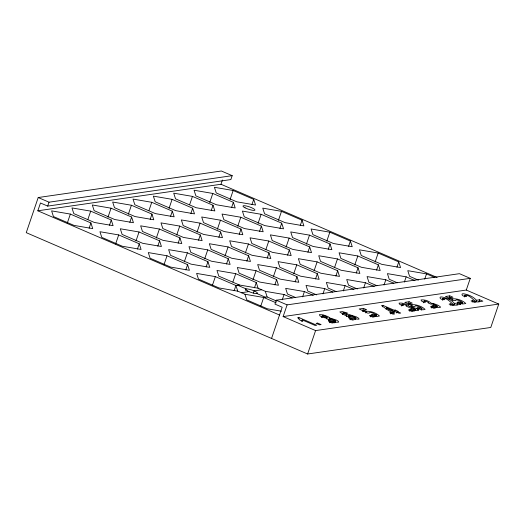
<?xml version="1.0" encoding="UTF-8"?>
<svg xmlns="http://www.w3.org/2000/svg" width="525" height="525" viewBox="0 0 525 525"><rect width="100%" height="100%" fill="white"/><g stroke="black" fill="none" stroke-linecap="round" stroke-linejoin="round"><path stroke-width="0.79" d="M279.517 315.026L37.833 210.794L40.484 202.991L47.703 206.102L230.862 179.57L232.188 175.665L221.366 170.999L38.207 197.531L26.25 232.66L307.617 354.001L490.777 327.469L498.75 304.054L466.285 290.049L283.126 316.582L287.109 304.874L470.269 278.342L466.285 290.049M47.703 206.102L49.028 202.197L232.188 175.665M67.285 223.092L70.357 214.082L90.917 222.954L92.735 228.611L73.992 225.402L53.432 216.536L51.614 210.879L70.357 214.082M87.892 219.391L90.707 211.135L111.267 220.001L113.085 225.665L94.343 222.456L73.782 213.59L71.964 207.926L90.707 211.135M89.125 228.204L90.917 222.954M107.993 217.199L111.057 208.189L131.618 217.055L133.435 222.718L114.693 219.509L94.132 210.643L92.315 204.98L111.057 208.189M109.476 225.258L111.267 220.001M115.625 243.941L118.689 234.931L139.256 243.797L141.074 249.46L122.332 246.251L101.771 237.385L99.953 231.722L118.689 234.931M128.343 214.246L131.407 205.242L151.968 214.108L153.786 219.765L135.043 216.562L114.483 207.69L112.665 202.033L131.407 205.242M129.833 222.311L131.618 217.055M135.975 240.988L139.046 231.984L159.607 240.85L161.424 246.507L142.682 243.305L122.122 234.432L120.304 228.775L139.046 231.984M148.949 210.551L151.758 202.296L172.318 211.162L174.143 216.818L155.4 213.609L134.833 204.743L133.015 199.087L151.758 202.296M137.465 249.053L139.256 243.797M150.183 219.365L151.968 214.108M156.325 238.042L159.397 229.038L179.957 237.904L181.775 243.561L163.032 240.352L142.472 231.486L140.654 225.829L159.397 229.038M169.043 208.353L172.108 199.343L192.668 208.215L194.493 213.872L175.75 210.663L155.183 201.797L153.366 196.133L172.108 199.343M157.815 246.107L159.607 240.85M170.533 216.412L172.318 211.162M163.964 264.784L167.029 255.78L187.589 264.646L189.413 270.303L170.671 267.094L150.111 258.228L148.286 252.571L167.029 255.78M176.682 235.095L179.747 226.085L200.307 234.957L202.125 240.614L183.382 237.405L162.822 228.539L161.004 222.882L179.747 226.085M189.65 204.652L192.458 196.396L213.019 205.262L214.843 210.925L196.101 207.716L175.54 198.85L173.716 193.187L192.458 196.396M178.165 243.154L179.957 237.904M190.883 213.465L192.668 208.215M184.314 261.837L187.379 252.827L207.946 261.699L209.764 267.356L191.021 264.147L170.461 255.281L168.637 249.624L187.379 252.827M197.032 232.148L200.097 223.138L220.657 232.004L222.475 237.668L203.733 234.458L183.173 225.593L181.355 219.929L200.097 223.138M185.804 269.902L187.589 264.646M209.744 202.453L212.809 193.449L233.376 202.315L235.193 207.972L216.451 204.77L195.891 195.897L194.066 190.24L212.809 193.449M198.516 240.207L200.307 234.957M211.234 210.518L213.019 205.262M37.833 210.794L220.986 184.262L222.436 180.003M204.665 258.891L207.729 249.88L228.296 258.746L230.114 264.41L211.372 261.201L190.811 252.335L188.987 246.671L207.729 249.88M217.383 229.195L220.448 220.192L241.008 229.058L242.826 234.721L224.083 231.512L203.523 222.639L201.705 216.982L220.448 220.192M206.154 266.949L207.946 261.699M230.094 199.507L233.159 190.503L253.726 199.369L255.544 205.026L236.801 201.817L216.241 192.951L214.423 187.294L233.159 190.503M218.866 237.261L220.657 232.004M231.584 207.572L233.376 202.315M212.303 285.633L215.368 276.623L235.928 285.488L239.361 284.996L258.097 288.205L265.315 291.316L284.058 294.525L292.136 298.003M225.015 255.938L228.086 246.934L248.647 255.8L250.464 261.463L231.722 258.254L211.162 249.388L209.344 243.725L228.086 246.934M237.733 226.249L240.798 217.245L261.358 226.111L263.176 231.768L244.44 228.559L223.873 219.693L222.055 214.036L240.798 217.245M226.505 264.003L228.296 258.746M239.223 234.314L241.008 229.058M251.934 204.619L253.726 199.369M232.91 281.932L235.718 273.676L256.279 282.542L258.097 288.205M245.365 252.991L248.437 243.987L268.997 252.853L270.815 258.51L252.072 255.301L231.512 246.435L229.694 240.778L248.437 243.987M234.143 290.745L235.928 285.488L237.746 291.152L244.965 294.262L263.707 297.472L276.189 302.853M258.083 223.302L261.148 214.292L281.708 223.164L283.533 228.821L264.79 225.612L244.223 216.746L242.406 211.089L261.148 214.292M246.855 261.056L248.647 255.8M259.573 231.368L261.358 226.111M245.615 290.384L246.12 288.901L237.641 285.246M253.004 279.733L256.069 270.729L276.629 279.595L278.453 285.252L259.711 282.05L239.144 273.177L237.326 267.52L256.069 270.729M265.972 249.296L268.787 241.034L289.347 249.907L291.165 255.563L272.423 252.354L251.862 243.488L250.044 237.832L268.787 241.034M254.494 287.798L256.279 282.542M253.345 293.088L254.1 290.863L261.706 289.761M278.434 220.356L281.498 211.345L302.059 220.211L303.883 225.875L285.141 222.666L264.58 213.8L262.756 208.136L281.498 211.345M267.205 258.11L268.997 252.853M279.923 228.414L281.708 223.164M260.636 306.475L263.707 297.472L267.133 296.973L276.682 301.088M273.354 276.787L276.419 267.783L296.979 276.649L298.804 282.306L280.061 279.097L259.501 270.231L257.677 264.574L276.419 267.783M286.072 247.098L289.137 238.088L309.697 246.953L311.515 252.617L292.773 249.408L272.213 240.542L270.395 234.878L289.137 238.088M274.844 284.852L276.629 279.595M287.556 255.157L289.347 249.907M300.274 225.468L302.059 220.211M470.269 278.342L459.447 273.676L276.288 300.208L274.962 304.106L282.174 307.223L271.543 338.448M282.266 299.775L284.058 294.525M293.705 273.84L296.769 264.83L317.336 273.702L319.154 279.359L300.412 276.15L279.851 267.284L278.027 261.621L296.769 264.83M306.423 244.151L309.488 235.141L330.048 244.007L331.866 249.67L313.123 246.461L292.563 237.595L290.745 231.932L309.488 235.141M295.194 281.899L296.979 276.649M307.906 252.21L309.697 246.953M302.617 296.828L304.408 291.572L313.222 295.372M314.055 270.893L317.12 261.883L337.687 270.749L339.504 276.412L320.762 273.203L300.202 264.338L298.384 258.674L317.12 261.883M298.423 319.01L298.922 317.546L316.733 325.224L315.118 325.454L302.302 319.935L301.809 321.398M326.773 241.198L329.838 232.194L350.398 241.06L352.216 246.717L333.473 243.515L312.913 234.642L311.095 228.985L329.838 232.194M315.545 278.952L317.336 273.702M328.263 249.263L330.048 244.007M322.967 293.882L324.758 288.625L332.837 292.11M334.661 267.192L337.477 258.937L358.037 267.803L359.855 273.459L341.112 270.257L320.552 261.384L318.734 255.727L337.477 258.937M307.617 354.001L315.591 330.586L498.75 304.054M321.792 317.257L322.291 315.794C323.938 315.597 328.328 316.385 326.589 318.859M335.895 276.006L337.687 270.749M321.904 317.494L322.291 315.794M348.613 246.317L350.398 241.06M326.478 318.629L326.977 317.166M328.709 320.06L329.457 317.868L328.04 316.634L323.006 314.803L319.358 314.632C319.482 316.975 324.575 317.651 326.753 318.262L326.911 318.688C330.245 320.919 334.458 322.652 338.54 322.192L338.487 321.366L336.367 320.047L329.457 317.868M328.762 320.322L329.562 318.688L332.292 319.233L335.357 320.696L335.055 322.455M329.044 320.65L329.26 318.852M329.733 322.77L330.225 321.307L333.624 322.777L332.01 323.006L328.611 321.543L330.225 321.307M343.324 290.929L345.109 285.679L353.922 289.478M333.145 322.389L333.644 320.926L335.554 320.992M334.609 322.888L335.357 320.696M334.786 322.606L335.285 321.142M354.756 264.994L357.827 255.99L378.387 264.856L380.205 270.513L361.462 267.304L340.902 258.438L339.084 252.781L357.827 255.99M356.245 273.059L358.037 267.803M342.53 314.37L343.258 312.729L346.172 313.451L347.373 313.071L342.451 311.607L339.859 311.922C345.043 315.958 352.268 319.082 358.975 319.22L358.811 318.353L356.455 316.923L348.292 314.252A5.618 1.129 18.8 0 0 346.612 314.311L346.946 315.079L346.447 316.542M342.759 314.193L343.258 312.729M348.462 316.936L349.197 315.328L352.085 315.971L355.779 317.691L355.504 319.443M348.698 316.792L349.197 315.328M348.744 317.277L348.961 315.473M349.387 317.684L349.886 316.221L349.243 315.814M350.083 319.823L350.582 318.36L353.981 319.83L352.36 320.06L348.961 318.596L350.582 318.36M363.674 287.982L365.459 282.732L374.273 286.532M354.611 319.548L355.11 318.084L356.002 317.979M355.274 319.581L355.773 318.117M375.113 262.047L378.177 253.037L398.738 261.909L400.555 267.566L381.813 264.357L361.252 255.491L359.435 249.828L378.177 253.037M362.467 311.305L363.464 308.378L366.647 309.75L363.602 310.19L363.103 311.653M376.596 270.106L378.387 264.856M365.859 312.985L366.476 311.259C370.991 311.089 376.156 312.893 379.463 315.971L377.357 316.424A6.103 1.227 18.8 0 1 374.476 315.86L371.103 314.718L372.363 314.337L376.294 315.079C375.217 313.937 368.996 311.01 369.305 313.077L367.598 313.097L359.192 308.995L363.464 308.378M370.433 316.877L370.932 315.413L374.332 316.877L372.711 317.113L369.311 315.65L370.932 315.413M384.024 285.036L385.809 279.779L393.888 283.264M374.089 316.522L374.587 315.059M375.539 316.201L376.031 314.738M375.795 316.542L376.294 315.079M382.417 306.843L382.915 305.379L394.163 310.229L395.213 310.078L398.199 311.364L397.149 311.515L396.657 312.979M396.946 267.159L398.738 261.909M386.046 309.304L386.538 307.84L392.602 310.452L391.853 312.651M390.784 313.93L391.283 312.467L394.682 313.93L393.067 314.167L389.668 312.697L391.283 312.467M393.415 312.421L394.163 310.229M404.375 282.089L406.16 276.832L414.973 280.632M394.465 312.27L395.213 310.078M401.599 305.76L402.327 304.172L405.215 304.887L406.56 305.662L406.153 306.068L408.745 307.289L410.786 307.276L414.277 308.641L415.17 309.396L414.671 310.859M401.73 306.003L402.327 304.172M408.102 304.69L409.1 301.763L412.283 303.135L409.231 303.581L408.732 305.045M409.52 311.213L410.018 309.75L413.418 311.22L411.803 311.45L408.404 309.986L410.018 309.75M411.495 306.377L412.112 304.651C416.627 304.474 421.792 306.285 425.092 309.363L422.992 309.816A6.103 1.227 18.8 0 1 420.112 309.251L416.738 308.109L417.992 307.722L421.929 308.464C420.853 307.328 414.632 304.402 414.94 306.469L413.227 306.482L404.827 302.38L409.1 301.763M411.265 308.273L411.764 306.81L416.017 308.424L418.117 309.763A6.661 1.339 18.8 0 1 418.215 310.636L414.461 310.439A6.175 1.24 18.8 0 1 411.127 309.448L409.966 309.008L411.127 308.608L415.17 309.396M412.952 310.839L413.451 309.376M424.725 279.142L426.517 273.886L434.588 277.371M414.455 310.551L414.953 309.087M414.415 311.017L414.914 309.553M417.493 309.186L417.992 307.722M418.661 309.612L419.16 308.149M421.181 310.091L421.673 308.628M423.695 302.82L424.298 300.989L426.313 301.363L428.525 302.479L428.124 302.886L430.717 304.106L432.751 304.093L436.242 305.458L437.141 306.213L436.642 307.676M421.431 309.927L421.929 308.464M431.484 308.031L431.983 306.567L435.383 308.037L433.768 308.267L430.369 306.803L431.983 306.567M433.23 305.091L433.729 303.627L437.988 305.242L440.081 306.58A6.661 1.339 18.8 0 1 440.186 307.453L436.426 307.263A6.175 1.24 18.8 0 1 433.092 306.272L431.931 305.826L433.092 305.425L437.141 306.213M434.923 307.663L435.422 306.2M436.426 307.368L436.925 305.904M442.391 299.867L442.89 298.403C448.127 297.747 450.726 303.64 455.221 305.163L460.884 304.342L457.728 302.978L454.519 303.443C451.447 300.077 447.241 297.977 442.772 297.163C438.657 295.923 439.451 299.119 442.857 299.716L444.8 299.631L442.89 298.403M442.523 300.129L443.021 298.666M448.803 298.797L449.8 295.87L452.983 297.242L449.938 297.682L449.439 299.145M450.22 305.32L450.719 303.857L454.118 305.32L452.504 305.557L449.105 304.087L450.719 303.857M452.196 300.484L452.812 298.758C457.327 298.581 462.492 300.385 465.8 303.463L463.693 303.916A6.103 1.227 18.8 0 1 460.812 303.352L457.439 302.21L458.699 301.829L462.63 302.571C461.554 301.429 455.333 298.508 455.641 300.569L453.935 300.589L445.528 296.487L449.8 295.87M454.02 304.907L454.519 303.443M456.98 305.176L457.728 302.978M460.425 304.014L460.924 302.551M464.356 296.684L464.855 295.221C470.098 294.564 472.69 300.457 477.186 301.98L482.849 301.16L479.692 299.795L476.483 300.261C473.412 296.894 469.206 294.794 464.737 293.98C460.622 292.74 461.416 295.936 464.822 296.533L466.771 296.448L464.855 295.221M462.131 304.034L462.63 302.571M464.487 296.947L464.986 295.483M472.185 302.137L472.684 300.674L476.083 302.137L474.469 302.374L471.069 300.904L472.684 300.674M475.985 301.724L476.483 300.261M478.944 301.993L479.692 299.795M424.298 300.989L424.193 301.357L425.604 302.17L423.583 302.157L421.483 300.976L421.024 299.933C424.476 299.552 428.623 300.733 431.11 303.161L433.729 303.627M327.088 317.395L325.52 317.376L322.402 316.03M241.356 292.707L248.962 291.605M298.922 317.546L297.616 317.737L299.434 319.102L299.709 320.014L302.794 321.346L302.302 319.935M382.915 305.379L381.557 305.576L389.163 310.957L392.142 312.244L395.587 311.745L399.158 313.281L400.719 313.058L397.149 311.515M392.602 310.452L390.666 310.734L386.538 307.84M426.517 273.886L407.774 270.677L409.592 276.334L418.405 280.14M406.16 276.832L387.417 273.623L389.242 279.287L397.32 282.772M385.809 279.779L367.067 276.577L368.891 282.233L376.963 285.718M365.459 282.732L346.717 279.523L348.534 285.18L357.348 288.98M345.109 285.679L326.366 282.47L328.184 288.127L336.262 291.611M324.758 288.625L306.016 285.416L307.834 291.08L316.647 294.879M235.718 273.676L216.976 270.467L218.794 276.13L239.361 284.996M304.408 291.572L285.666 288.363L287.483 294.026L295.562 297.511M215.368 276.623L196.626 273.413L198.443 279.077L219.004 287.943L237.746 291.152M281.4 311.194L267.343 308.792L246.783 299.919L244.965 294.262M355.11 318.084L349.886 316.221M411.764 306.81L409.146 306.344C406.658 303.916 402.511 302.735 399.059 303.115L399.512 304.159L401.618 305.34L403.64 305.353L402.098 304.297M333.644 320.926L329.536 319.187M220.986 184.262L437.076 277.456M38.207 197.531L49.028 202.197M276.288 300.208L287.109 304.874M256.942 293.567L265.42 297.222M283.126 316.582L315.591 330.586M346.946 315.079L343.028 312.907M449.938 297.682L452.694 299.02M409.231 303.581L411.994 304.913M363.602 310.19L366.358 311.522M265.315 291.316L267.133 296.973M317.704 323.124L316.089 323.361L319.489 324.824L321.103 324.588L317.704 323.124M245.09 207.815A6.313 1.267 18.8 0 0 254.868 210.217A6.313 1.267 18.8 0 0 246.967 206.141A6.313 1.267 18.8 0 0 245.09 207.815M247.649 290.988A6.313 1.267 18.8 0 0 257.421 293.39A6.313 1.267 18.8 0 0 249.526 289.321A6.313 1.267 18.8 0 0 247.649 290.988"/></g></svg>
